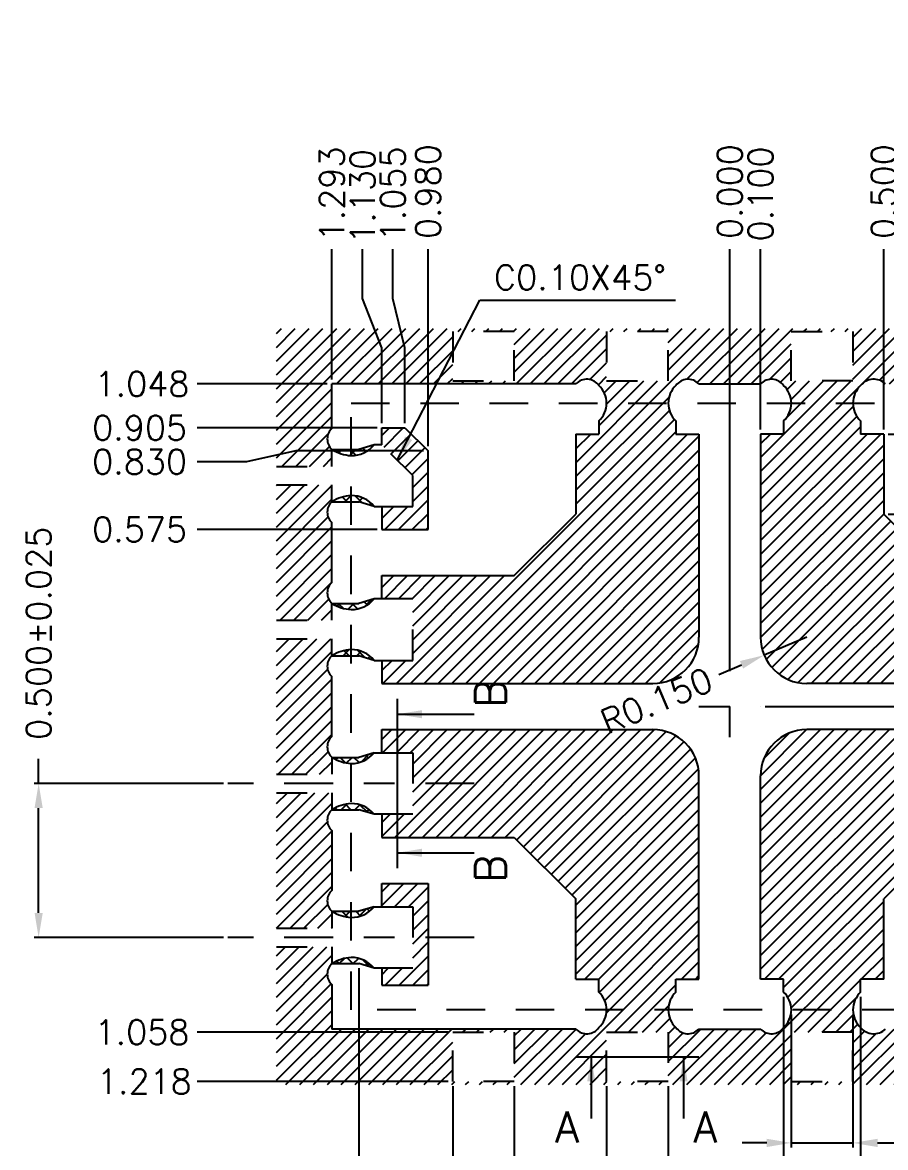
# Model space of a CAD drawing. Header units: millimetres. Extents: x 425.67 to 433.73, y 107.94 to 113.78.
# Drawn here: x 426.16 to 428.963, y 109.788 to 113.442 of the extents above; entities that cross this region are included whole.
import ezdxf

# ---------------------------------------------------------------- set-up
doc = ezdxf.new("R2010")
doc.units = ezdxf.units.MM
doc.header["$LTSCALE"] = 0.5
doc.header["$PDMODE"] = 98
for name, pattern in [('CENTER', [50.8, 31.75, -6.35, 6.35, -6.35]), ('HIDDEN', [0.375, 0.25, -0.125]), ('PHANTOM', [2.5, 1.25, -0.25, 0.25, -0.25, 0.25, -0.25])]:
    doc.linetypes.add(name, pattern=pattern)
for name, color, linetype in [('BTM', 7, 'HIDDEN'), ('CEN', 2, 'CENTER'), ('DIM', 3, 'Continuous'), ('HEB', 4, 'Continuous'), ('HET', 6, 'Continuous'), ('PKG', 1, 'PHANTOM')]:
    doc.layers.add(name, color=color, linetype=linetype)
doc.styles.add('Chinese', font='SimSun.ttf', dxfattribs={"height": 5})
doc.styles.add('SIMPLEX', font='simplex.shx')
doc.dimstyles.new('Standard2', dxfattribs={"dimtxt": 0.06, "dimasz": 0.08, "dimexe": 0.01, "dimexo": 0.01, "dimgap": 0.027, "dimtad": 1, "dimdec": 3, "dimlfac": 16.666667, "dimrnd": 0.0005, "dimzin": 1, "dimtxsty": 'SIMPLEX', "dimcen": 0.1905, "dimclrd": 256, "dimclre": 256, "dimclrt": 256, "dimazin": 3, "dimtp": 0.03, "dimtm": 0.05, "dimtfac": 0.8, "dimtdec": 3, "dimtmove": 0, "dimatfit": 3, "dimfxl": 0.05, "dimtzin": 4, "dimlwd": -1, "dimlwe": -1})
doc.dimstyles.new('Standard3', dxfattribs={"dimtxt": 0.08, "dimasz": 0.08, "dimexe": 0.027, "dimexo": 0.027, "dimgap": 0.027, "dimtad": 1, "dimdec": 3, "dimlfac": 2, "dimrnd": 0.0005, "dimzin": 1, "dimtxsty": 'SIMPLEX', "dimcen": 0.1905, "dimclrd": 256, "dimclre": 256, "dimclrt": 256, "dimazin": 3, "dimtp": 0.03, "dimtm": 0.05, "dimtfac": 0.8, "dimtdec": 3, "dimtmove": 0, "dimatfit": 3, "dimfxl": 0.05, "dimtzin": 4, "dimlwd": -1, "dimlwe": -1})
doc.dimstyles.new('Standard4', dxfattribs={"dimtxt": 0.08, "dimasz": 0.08, "dimexe": 0.015, "dimexo": 0.015, "dimgap": 0.027, "dimtad": 1, "dimdec": 3, "dimrnd": 0.0005, "dimzin": 1, "dimtxsty": 'SIMPLEX', "dimcen": 0.1905, "dimclrd": 256, "dimclre": 256, "dimclrt": 256, "dimazin": 3, "dimtp": 0.03, "dimtm": 0.05, "dimtfac": 0.8, "dimtdec": 3, "dimtmove": 0, "dimatfit": 3, "dimfxl": 0.05, "dimtzin": 4, "dimlwd": -1, "dimlwe": -1})
doc.dimstyles.new('Standard4$0', dxfattribs={"dimtxt": 0.08, "dimasz": 0.08, "dimexe": 0.015, "dimexo": 0.015, "dimgap": 0.027, "dimtad": 1, "dimdec": 3, "dimrnd": 0.0005, "dimzin": 1, "dimtxsty": 'SIMPLEX', "dimcen": 0.1905, "dimclrd": 256, "dimclre": 256, "dimclrt": 256, "dimazin": 3, "dimtp": 0.03, "dimtm": 0.05, "dimtfac": 0.8, "dimtdec": 3, "dimtmove": 0, "dimatfit": 3, "dimfxl": 0.05, "dimtzin": 4, "dimlwd": -1, "dimlwe": -1})

# ---------------------------------------------------------------- blocks, each defined once
blk = doc.blocks.new('*D111')
at = {"layer": 'Defpoints', "color": 0, "ltscale": 0.1, "transparency": 16777216}
for p in [(428.4572, 111.2205), (428.5572, 111.2205), (430.1872, 111.2205)]:
    blk.add_point(p, dxfattribs=at)
at = {"layer": 'DIM', "ltscale": 0.1, "transparency": 16777216}
blk.add_line((428.5722, 111.2205), (430.1872, 111.2205), dxfattribs=at)
at = {"layer": 'DIM', "ltscale": 0.1, "transparency": 16777216, "insert": (430.3742, 111.2205), "char_height": 0.08, "attachment_point": 5, "style": 'SIMPLEX'}
blk.add_mtext('\\A1;0.000', dxfattribs=at)
blk = doc.blocks.new('*D112')
at = {"layer": 'Defpoints', "color": 0, "ltscale": 0.1, "transparency": 16777216}
for p in [(428.4572, 112.7055), (428.4572, 111.3205), (428.4572, 111.2205)]:
    blk.add_point(p, dxfattribs=at)
at = {"layer": 'DIM', "ltscale": 0.1, "transparency": 16777216}
blk.add_line((428.4572, 111.3355), (428.4572, 112.7055), dxfattribs=at)
at = {"layer": 'DIM', "ltscale": 0.1, "transparency": 16777216, "insert": (428.4572, 112.8925), "char_height": 0.08, "attachment_point": 5, "rotation": 90, "style": 'SIMPLEX'}
blk.add_mtext('\\A1;0.000', dxfattribs=at)
blk = doc.blocks.new('*D113')
at = {"layer": 'Defpoints', "color": 0, "ltscale": 0.1, "transparency": 16777216}
for p in [(429.6872, 112.2055), (430.1872, 112.2055), (428.4572, 111.2205)]:
    blk.add_point(p, dxfattribs=at)
at = {"layer": 'DIM', "ltscale": 0.1, "transparency": 16777216}
blk.add_line((429.7022, 112.2055), (430.1872, 112.2055), dxfattribs=at)
at = {"layer": 'DIM', "ltscale": 0.1, "transparency": 16777216, "insert": (430.5095, 112.2055), "char_height": 0.08, "attachment_point": 5, "style": 'SIMPLEX'}
blk.add_mtext('\\A1;0.985PKG.', dxfattribs=at)
blk = doc.blocks.new('*D114')
at = {"layer": 'Defpoints', "color": 0, "ltscale": 0.1, "transparency": 16777216}
for p in [(429.6872, 112.7055), (429.6872, 112.2055), (428.4572, 111.2205)]:
    blk.add_point(p, dxfattribs=at)
at = {"layer": 'DIM', "ltscale": 0.1, "transparency": 16777216}
blk.add_line((429.6872, 112.2205), (429.6872, 112.7055), dxfattribs=at)
at = {"layer": 'DIM', "ltscale": 0.1, "transparency": 16777216, "insert": (429.6872, 113.0201), "char_height": 0.08, "attachment_point": 5, "rotation": 90, "style": 'SIMPLEX'}
blk.add_mtext('\\A1;1.230PKG.', dxfattribs=at)
blk = doc.blocks.new('*D115')
at = {"layer": 'Defpoints', "color": 0, "ltscale": 0.1, "transparency": 16777216}
for p in [(426.7272, 112.268), (427.1647, 112.268), (428.4572, 111.2205)]:
    blk.add_point(p, dxfattribs=at)
at = {"layer": 'DIM', "ltscale": 0.1, "transparency": 16777216}
blk.add_line((427.1497, 112.268), (426.7272, 112.268), dxfattribs=at)
at = {"layer": 'DIM', "ltscale": 0.1, "transparency": 16777216, "insert": (426.5479, 112.268), "char_height": 0.08, "attachment_point": 5, "style": 'SIMPLEX'}
blk.add_mtext('\\A1;1.048', dxfattribs=at)
blk = doc.blocks.new('*D101')
at = {"layer": 'Defpoints', "color": 0, "ltscale": 0.1, "transparency": 16777216}
for p in [(427.1647, 112.7055), (427.1647, 112.268), (428.4572, 111.2205)]:
    blk.add_point(p, dxfattribs=at)
at = {"layer": 'DIM', "ltscale": 0.1, "transparency": 16777216}
blk.add_line((427.1647, 112.283), (427.1647, 112.7055), dxfattribs=at)
at = {"layer": 'DIM', "ltscale": 0.1, "transparency": 16777216, "insert": (427.1647, 112.8849), "char_height": 0.08, "attachment_point": 5, "rotation": 90, "style": 'SIMPLEX'}
blk.add_mtext('\\A1;1.293', dxfattribs=at)
blk = doc.blocks.new('*D102')
at = {"layer": 'Defpoints', "color": 0, "ltscale": 0.1, "transparency": 16777216}
for p in [(428.4572, 111.2205), (428.8822, 110.293), (428.8822, 109.7355)]:
    blk.add_point(p, dxfattribs=at)
at = {"layer": 'DIM', "ltscale": 0.1, "transparency": 16777216}
blk.add_line((428.8822, 110.278), (428.8822, 109.7355), dxfattribs=at)
at = {"layer": 'DIM', "ltscale": 0.1, "transparency": 16777216, "insert": (428.8822, 109.5485), "char_height": 0.08, "attachment_point": 5, "rotation": 90, "style": 'SIMPLEX'}
blk.add_mtext('\\A1;0.425', dxfattribs=at)
blk = doc.blocks.new('*D103')
at = {"layer": 'Defpoints', "color": 0, "ltscale": 0.1, "transparency": 16777216}
for p in [(428.4572, 111.2205), (428.6322, 110.293), (428.6322, 109.7355)]:
    blk.add_point(p, dxfattribs=at)
at = {"layer": 'DIM', "ltscale": 0.1, "transparency": 16777216}
blk.add_line((428.6322, 110.278), (428.6322, 109.7355), dxfattribs=at)
at = {"layer": 'DIM', "ltscale": 0.1, "transparency": 16777216, "insert": (428.6322, 109.5561), "char_height": 0.08, "attachment_point": 5, "rotation": 90, "style": 'SIMPLEX'}
blk.add_mtext('\\A1;0.175', dxfattribs=at)
blk = doc.blocks.new('*D116')
at = {"layer": 'Defpoints', "color": 0, "ltscale": 0.1, "transparency": 16777216}
for p in [(428.4572, 111.2205), (427.5572, 110.003), (427.5572, 109.7355)]:
    blk.add_point(p, dxfattribs=at)
at = {"layer": 'DIM', "ltscale": 0.1, "transparency": 16777216}
blk.add_line((427.5572, 109.988), (427.5572, 109.7355), dxfattribs=at)
at = {"layer": 'DIM', "ltscale": 0.1, "transparency": 16777216, "insert": (427.5572, 109.5485), "char_height": 0.08, "attachment_point": 5, "rotation": 90, "style": 'SIMPLEX'}
blk.add_mtext('\\A1;0.900', dxfattribs=at)
blk = doc.blocks.new('*D117')
at = {"layer": 'Defpoints', "color": 0, "ltscale": 0.1, "transparency": 16777216}
for p in [(428.4572, 111.2205), (427.7572, 110.003), (427.7572, 109.7355)]:
    blk.add_point(p, dxfattribs=at)
at = {"layer": 'DIM', "ltscale": 0.1, "transparency": 16777216}
blk.add_line((427.7572, 109.988), (427.7572, 109.7355), dxfattribs=at)
at = {"layer": 'DIM', "ltscale": 0.1, "transparency": 16777216, "insert": (427.7572, 109.5485), "char_height": 0.08, "attachment_point": 5, "rotation": 90, "style": 'SIMPLEX'}
blk.add_mtext('\\A1;0.700', dxfattribs=at)
blk = doc.blocks.new('*D118')
at = {"layer": 'Defpoints', "color": 0, "ltscale": 0.1, "transparency": 16777216}
for p in [(428.4572, 111.2205), (428.0572, 110.003), (428.0572, 109.7355)]:
    blk.add_point(p, dxfattribs=at)
at = {"layer": 'DIM', "ltscale": 0.1, "transparency": 16777216}
blk.add_line((428.0572, 109.988), (428.0572, 109.7355), dxfattribs=at)
at = {"layer": 'DIM', "ltscale": 0.1, "transparency": 16777216, "insert": (428.0572, 109.5485), "char_height": 0.08, "attachment_point": 5, "rotation": 90, "style": 'SIMPLEX'}
blk.add_mtext('\\A1;0.400', dxfattribs=at)
blk = doc.blocks.new('*D119')
at = {"layer": 'Defpoints', "color": 0, "ltscale": 0.1, "transparency": 16777216}
for p in [(428.4572, 111.2205), (428.2572, 110.003), (428.2572, 109.7355)]:
    blk.add_point(p, dxfattribs=at)
at = {"layer": 'DIM', "ltscale": 0.1, "transparency": 16777216}
blk.add_line((428.2572, 109.988), (428.2572, 109.7355), dxfattribs=at)
at = {"layer": 'DIM', "ltscale": 0.1, "transparency": 16777216, "insert": (428.2572, 109.5485), "char_height": 0.08, "attachment_point": 5, "rotation": 90, "style": 'SIMPLEX'}
blk.add_mtext('\\A1;0.200', dxfattribs=at)
blk = doc.blocks.new('*D104')
at = {"layer": 'Defpoints', "color": 0, "ltscale": 0.1, "transparency": 16777216}
for p in [(428.9572, 112.7055), (428.9572, 112.1055), (428.4572, 111.2205)]:
    blk.add_point(p, dxfattribs=at)
at = {"layer": 'DIM', "ltscale": 0.1, "transparency": 16777216}
blk.add_line((428.9572, 112.1205), (428.9572, 112.7055), dxfattribs=at)
at = {"layer": 'DIM', "ltscale": 0.1, "transparency": 16777216, "insert": (428.9572, 112.8925), "char_height": 0.08, "attachment_point": 5, "rotation": 90, "style": 'SIMPLEX'}
blk.add_mtext('\\A1;0.500', dxfattribs=at)
blk = doc.blocks.new('*D105')
at = {"layer": 'Defpoints', "color": 0, "ltscale": 0.1, "transparency": 16777216}
for p in [(428.5572, 112.7055), (428.5572, 112.1055), (428.4572, 111.2205)]:
    blk.add_point(p, dxfattribs=at)
at = {"layer": 'DIM', "ltscale": 0.1, "transparency": 16777216}
blk.add_line((428.5572, 112.1205), (428.5572, 112.7055), dxfattribs=at)
at = {"layer": 'DIM', "ltscale": 0.1, "transparency": 16777216, "insert": (428.5572, 112.8849), "char_height": 0.08, "attachment_point": 5, "rotation": 90, "style": 'SIMPLEX'}
blk.add_mtext('\\A1;0.100', dxfattribs=at)
blk = doc.blocks.new('*D106')
at = {"layer": 'Defpoints', "color": 0, "ltscale": 0.1, "transparency": 16777216}
for p in [(428.4572, 111.2205), (426.7272, 110.003), (427.5572, 110.003)]:
    blk.add_point(p, dxfattribs=at)
at = {"layer": 'DIM', "ltscale": 0.1, "transparency": 16777216}
blk.add_line((427.5422, 110.003), (426.7272, 110.003), dxfattribs=at)
at = {"layer": 'DIM', "ltscale": 0.1, "transparency": 16777216, "insert": (426.5555, 110.003), "char_height": 0.08, "attachment_point": 5, "style": 'SIMPLEX'}
blk.add_mtext('\\A1;1.218', dxfattribs=at)
blk = doc.blocks.new('*D120')
at = {"layer": 'Defpoints', "color": 0, "ltscale": 0.1, "transparency": 16777216}
for p in [(428.4572, 111.2205), (426.7272, 110.163), (427.5572, 110.163)]:
    blk.add_point(p, dxfattribs=at)
at = {"layer": 'DIM', "ltscale": 0.1, "transparency": 16777216}
blk.add_line((427.5422, 110.163), (426.7272, 110.163), dxfattribs=at)
at = {"layer": 'DIM', "ltscale": 0.1, "transparency": 16777216, "insert": (426.5479, 110.163), "char_height": 0.08, "attachment_point": 5, "style": 'SIMPLEX'}
blk.add_mtext('\\A1;1.058', dxfattribs=at)
blk = doc.blocks.new('*D107')
at = {"layer": 'Defpoints', "color": 0, "ltscale": 0.1, "transparency": 16777216}
for p in [(428.9572, 112.1055), (430.1872, 112.1055), (428.4572, 111.2205)]:
    blk.add_point(p, dxfattribs=at)
at = {"layer": 'DIM', "ltscale": 0.1, "transparency": 16777216}
blk.add_line((428.9722, 112.1055), (430.1872, 112.1055), dxfattribs=at)
at = {"layer": 'DIM', "ltscale": 0.1, "transparency": 16777216, "insert": (430.3742, 112.1055), "char_height": 0.08, "attachment_point": 5, "style": 'SIMPLEX'}
blk.add_mtext('\\A1;0.885', dxfattribs=at)
blk = doc.blocks.new('*D108')
at = {"layer": 'Defpoints', "color": 0, "ltscale": 0.1, "transparency": 16777216}
for p in [(428.9572, 111.8455), (430.1872, 111.8455), (428.4572, 111.2205)]:
    blk.add_point(p, dxfattribs=at)
at = {"layer": 'DIM', "ltscale": 0.1, "transparency": 16777216}
blk.add_line((428.9722, 111.8455), (430.1872, 111.8455), dxfattribs=at)
at = {"layer": 'DIM', "ltscale": 0.1, "transparency": 16777216, "insert": (430.3742, 111.8455), "char_height": 0.08, "attachment_point": 5, "style": 'SIMPLEX'}
blk.add_mtext('\\A1;0.625', dxfattribs=at)
blk = doc.blocks.new('*D109')
at = {"layer": 'Defpoints', "color": 0, "ltscale": 0.1, "transparency": 16777216}
for p in [(429.5872, 111.6455), (430.1872, 111.6455), (428.4572, 111.2205)]:
    blk.add_point(p, dxfattribs=at)
at = {"layer": 'DIM', "ltscale": 0.1, "transparency": 16777216}
blk.add_line((429.6022, 111.6455), (430.1872, 111.6455), dxfattribs=at)
at = {"layer": 'DIM', "ltscale": 0.1, "transparency": 16777216, "insert": (430.3742, 111.6455), "char_height": 0.08, "attachment_point": 5, "style": 'SIMPLEX'}
blk.add_mtext('\\A1;0.425', dxfattribs=at)
blk = doc.blocks.new('*D121')
at = {"layer": 'Defpoints', "color": 0, "ltscale": 0.1, "transparency": 16777216}
for p in [(426.7272, 112.1255), (427.3272, 112.1255), (428.4572, 111.2205)]:
    blk.add_point(p, dxfattribs=at)
at = {"layer": 'DIM', "ltscale": 0.1, "transparency": 16777216}
blk.add_line((427.3122, 112.1255), (426.7272, 112.1255), dxfattribs=at)
at = {"layer": 'DIM', "ltscale": 0.1, "transparency": 16777216, "insert": (426.5402, 112.1255), "char_height": 0.08, "attachment_point": 5, "style": 'SIMPLEX'}
blk.add_mtext('\\A1;0.905', dxfattribs=at)
blk = doc.blocks.new('*D122')
at = {"layer": 'Defpoints', "color": 0, "ltscale": 0.1, "transparency": 16777216}
for p in [(426.7272, 111.7955), (427.3272, 111.7955), (428.4572, 111.2205)]:
    blk.add_point(p, dxfattribs=at)
at = {"layer": 'DIM', "ltscale": 0.1, "transparency": 16777216}
blk.add_line((427.3122, 111.7955), (426.7272, 111.7955), dxfattribs=at)
at = {"layer": 'DIM', "ltscale": 0.1, "transparency": 16777216, "insert": (426.5402, 111.7955), "char_height": 0.08, "attachment_point": 5, "style": 'SIMPLEX'}
blk.add_mtext('\\A1;0.575', dxfattribs=at)
blk = doc.blocks.new('*D123')
at = {"layer": 'Defpoints', "color": 0, "ltscale": 0.1, "transparency": 16777216}
for p in [(429.1572, 112.7055), (429.1572, 111.6455), (428.4572, 111.2205)]:
    blk.add_point(p, dxfattribs=at)
at = {"layer": 'DIM', "ltscale": 0.1, "transparency": 16777216}
blk.add_line((429.1572, 111.6605), (429.1572, 112.7055), dxfattribs=at)
at = {"layer": 'DIM', "ltscale": 0.1, "transparency": 16777216, "insert": (429.1572, 112.8925), "char_height": 0.08, "attachment_point": 5, "rotation": 90, "style": 'SIMPLEX'}
blk.add_mtext('\\A1;0.700', dxfattribs=at)
blk = doc.blocks.new('*D124')
at = {"layer": 'Defpoints', "color": 0, "ltscale": 0.1, "transparency": 16777216}
for p in [(430.1872, 111.3291), (429.5872, 111.2955), (428.4572, 111.2205)]:
    blk.add_point(p, dxfattribs=at)
at = {"layer": 'DIM', "ltscale": 0.1, "transparency": 16777216}
for p, q in [((429.8672, 111.2955), (430.0272, 111.3291)), ((430.0272, 111.3291), (430.1872, 111.3291)), ((429.6022, 111.2955), (429.8672, 111.2955))]:
    blk.add_line(p, q, dxfattribs=at)
at = {"layer": 'DIM', "ltscale": 0.1, "transparency": 16777216, "insert": (430.3742, 111.3291), "char_height": 0.08, "attachment_point": 5, "style": 'SIMPLEX'}
blk.add_mtext('\\A1;0.075', dxfattribs=at)
blk = doc.blocks.new('*D125')
at = {"layer": 'Defpoints', "color": 0, "ltscale": 0.1, "transparency": 16777216}
for p in [(427.2643, 112.7055), (427.3272, 112.1255), (428.4572, 111.2205)]:
    blk.add_point(p, dxfattribs=at)
at = {"layer": 'DIM', "ltscale": 0.1, "transparency": 16777216}
for p, q in [((427.2643, 112.5455), (427.2643, 112.7055)), ((427.3272, 112.3855), (427.2643, 112.5455)), ((427.3272, 112.1405), (427.3272, 112.3855))]:
    blk.add_line(p, q, dxfattribs=at)
at = {"layer": 'DIM', "ltscale": 0.1, "transparency": 16777216, "insert": (427.2643, 112.8772), "char_height": 0.08, "attachment_point": 5, "rotation": 90, "style": 'SIMPLEX'}
blk.add_mtext('\\A1;1.130', dxfattribs=at)
blk = doc.blocks.new('*D126')
at = {"layer": 'Defpoints', "color": 0, "ltscale": 0.1, "transparency": 16777216}
for p in [(427.4772, 112.7055), (427.4772, 112.0505), (428.4572, 111.2205)]:
    blk.add_point(p, dxfattribs=at)
at = {"layer": 'DIM', "ltscale": 0.1, "transparency": 16777216}
blk.add_line((427.4772, 112.0655), (427.4772, 112.7055), dxfattribs=at)
at = {"layer": 'DIM', "ltscale": 0.1, "transparency": 16777216, "insert": (427.4772, 112.8925), "char_height": 0.08, "attachment_point": 5, "rotation": 90, "style": 'SIMPLEX'}
blk.add_mtext('\\A1;0.980', dxfattribs=at)
blk = doc.blocks.new('*D127')
at = {"layer": 'Defpoints', "color": 0, "ltscale": 0.1, "transparency": 16777216}
for p in [(427.363, 112.7055), (427.4022, 112.1255), (428.4572, 111.2205)]:
    blk.add_point(p, dxfattribs=at)
at = {"layer": 'DIM', "ltscale": 0.1, "transparency": 16777216}
for p, q in [((427.363, 112.5455), (427.363, 112.7055)), ((427.4022, 112.3855), (427.363, 112.5455)), ((427.4022, 112.1405), (427.4022, 112.3855))]:
    blk.add_line(p, q, dxfattribs=at)
at = {"layer": 'DIM', "ltscale": 0.1, "transparency": 16777216, "insert": (427.363, 112.8849), "char_height": 0.08, "attachment_point": 5, "rotation": 90, "style": 'SIMPLEX'}
blk.add_mtext('\\A1;1.055', dxfattribs=at)
blk = doc.blocks.new('*D128')
at = {"layer": 'Defpoints', "color": 0, "ltscale": 0.1, "transparency": 16777216}
for p in [(427.4772, 112.0505), (426.7272, 112.0154), (428.4572, 111.2205)]:
    blk.add_point(p, dxfattribs=at)
at = {"layer": 'DIM', "ltscale": 0.1, "transparency": 16777216}
for p, q in [((427.0472, 112.0505), (426.8872, 112.0154)), ((427.4622, 112.0505), (427.0472, 112.0505)), ((426.8872, 112.0154), (426.7272, 112.0154))]:
    blk.add_line(p, q, dxfattribs=at)
at = {"layer": 'DIM', "ltscale": 0.1, "transparency": 16777216, "insert": (426.5402, 112.0154), "char_height": 0.08, "attachment_point": 5, "style": 'SIMPLEX'}
blk.add_mtext('\\A1;0.830', dxfattribs=at)
blk = doc.blocks.new('*D129')
at = {"layer": 'Defpoints', "color": 0, "ltscale": 0.1, "transparency": 16777216}
for p in [(429.4872, 112.7055), (429.4872, 112.0705), (428.4572, 111.2205)]:
    blk.add_point(p, dxfattribs=at)
at = {"layer": 'DIM', "ltscale": 0.1, "transparency": 16777216}
blk.add_line((429.4872, 112.0855), (429.4872, 112.7055), dxfattribs=at)
at = {"layer": 'DIM', "ltscale": 0.1, "transparency": 16777216, "insert": (429.4872, 113.1058), "char_height": 0.08, "attachment_point": 5, "rotation": 90, "style": 'SIMPLEX'}
blk.add_mtext('\\A1;1.030%%P0.025', dxfattribs=at)
blk = doc.blocks.new('*D130')
at = {"layer": 'Defpoints', "color": 0, "ltscale": 0.1, "transparency": 16777216}
for p in [(428.7072, 111.4455), (428.569, 111.3871)]:
    blk.add_point(p, dxfattribs=at)
at = {"layer": 'DIM', "ltscale": 0.1, "transparency": 16777216}
for p, q in [((428.7072, 111.4455), (428.569, 111.3871)), ((428.4216, 111.3249), (428.4953, 111.356))]:
    blk.add_line(p, q, dxfattribs=at)
blk.add_solid([(428.4902, 111.3683), (428.5005, 111.3438), (428.569, 111.3871)], dxfattribs=at)
at = {"layer": 'DIM', "ltscale": 0.1, "transparency": 16777216, "insert": (428.2195, 111.2396), "char_height": 0.08, "attachment_point": 5, "rotation": 22.8844, "style": 'SIMPLEX'}
blk.add_mtext('\\A1;R0.150', dxfattribs=at)
blk = doc.blocks.new('*D110')
at = {"layer": 'Defpoints', "color": 0, "ltscale": 0.1, "transparency": 16777216}
for p in [(428.6572, 110.2355), (428.8572, 110.2355), (428.8572, 109.8034)]:
    blk.add_point(p, dxfattribs=at)
at = {"layer": 'DIM', "ltscale": 0.1, "transparency": 16777216}
for p, q in [((428.6572, 110.2205), (428.6572, 109.7884)), ((428.8572, 110.2205), (428.8572, 109.7884)), ((428.5772, 109.8034), (428.4972, 109.8034)), ((428.6572, 109.8034), (428.8572, 109.8034)), ((428.9372, 109.8034), (429.0172, 109.8034))]:
    blk.add_line(p, q, dxfattribs=at)
for points in [[(428.5772, 109.8167), (428.5772, 109.79), (428.6572, 109.8034)], [(428.9372, 109.8167), (428.9372, 109.79), (428.8572, 109.8034)]]:
    blk.add_solid(points, dxfattribs=at)
at = {"layer": 'DIM', "ltscale": 0.1, "transparency": 16777216, "insert": (429.2557, 109.8034), "char_height": 0.08, "attachment_point": 5, "style": 'SIMPLEX'}
blk.add_mtext('\\A1;(0.200)', dxfattribs=at)
blk = doc.blocks.new('*D131')
at = {"layer": 'Defpoints', "color": 0, "ltscale": 0.1, "transparency": 16777216}
for p in [(428.4572, 111.2205), (427.2522, 110.3855), (427.2522, 109.7355)]:
    blk.add_point(p, dxfattribs=at)
at = {"layer": 'DIM', "ltscale": 0.1, "transparency": 16777216}
blk.add_line((427.2522, 110.3705), (427.2522, 109.7355), dxfattribs=at)
at = {"layer": 'DIM', "ltscale": 0.1, "transparency": 16777216, "insert": (427.2522, 109.5561), "char_height": 0.08, "attachment_point": 5, "rotation": 90, "style": 'SIMPLEX'}
blk.add_mtext('\\A1;1.205', dxfattribs=at)
blk = doc.blocks.new('*D132')
at = {"layer": 'Defpoints', "color": 0, "ltscale": 0.1, "transparency": 16777216}
for p in [(428.4572, 111.2205), (429.6122, 110.3705), (429.6122, 109.7355)]:
    blk.add_point(p, dxfattribs=at)
at = {"layer": 'DIM', "ltscale": 0.1, "transparency": 16777216}
blk.add_line((429.6122, 110.3555), (429.6122, 109.7355), dxfattribs=at)
at = {"layer": 'DIM', "ltscale": 0.1, "transparency": 16777216, "insert": (429.6122, 109.5637), "char_height": 0.08, "attachment_point": 5, "rotation": 90, "style": 'SIMPLEX'}
blk.add_mtext('\\A1;1.155', dxfattribs=at)
blk = doc.blocks.new('*D137')
at = {"layer": 'Defpoints', "color": 0, "ltscale": 0.1, "transparency": 16777216}
for p in [(426.2122, 110.9705), (426.8272, 110.9705), (426.8272, 110.4705)]:
    blk.add_point(p, dxfattribs=at)
at = {"layer": 'DIM', "ltscale": 0.1, "transparency": 16777216}
for p, q in [((426.2122, 110.9705), (426.2122, 111.0505)), ((426.8122, 110.9705), (426.1972, 110.9705)), ((426.2122, 110.5505), (426.2122, 110.8905)), ((426.8122, 110.4705), (426.1972, 110.4705))]:
    blk.add_line(p, q, dxfattribs=at)
for points in [[(426.1989, 110.8905), (426.2255, 110.8905), (426.2122, 110.9705)], [(426.1989, 110.5505), (426.2255, 110.5505), (426.2122, 110.4705)]]:
    blk.add_solid(points, dxfattribs=at)
at = {"layer": 'DIM', "ltscale": 0.1, "transparency": 16777216, "insert": (426.2122, 111.4584), "char_height": 0.08, "attachment_point": 5, "rotation": 90, "style": 'SIMPLEX'}
blk.add_mtext('\\A1;0.500%%P0.025', dxfattribs=at)

msp = doc.modelspace()

# ---------------------------------------------------------------- hatches: boundary and pattern name
at = {"layer": 'HEB', "ltscale": 0.1}
h = msp.add_hatch(dxfattribs=at)
h.set_pattern_fill('ANSI31', color=256, scale=0.01)
h.set_pattern_definition([(45, (427.430114, 110.58727), (-0.02245064, 0.02245064), [])])
h.paths.add_polyline_path([(427.4772, 110.6455), (427.3272, 110.6455), (427.3272, 110.5705), (427.4272, 110.5705), (427.4272, 110.3705), (427.3272, 110.3705), (427.3272, 110.3155), (427.4772, 110.3155)], flags=17)
h.paths.add_polyline_path([(429.5872, 110.6455), (429.4372, 110.6455), (429.4372, 110.3155), (429.5872, 110.3155), (429.5872, 110.3705), (429.4872, 110.3705), (429.4872, 110.5705), (429.5872, 110.5705)], flags=17)
h.paths.add_polyline_path([(427.1647, 110.8177, -0.442346), (427.1647, 110.8855), (427.1647, 110.9405), (426.9847, 110.9405), (426.9847, 110.5005), (427.1647, 110.5005), (427.1647, 110.5555, -0.442346), (427.1647, 110.6233)])
h.paths.add_polyline_path([(429.9297, 110.9405), (429.7497, 110.9405), (429.7497, 110.8855, -0.442346), (429.7497, 110.8177), (429.7497, 110.6233, -0.442346), (429.7497, 110.5555), (429.7497, 110.5005), (429.9297, 110.5005)])
h.paths.add_polyline_path([(429.9297, 110.4405), (429.7497, 110.4405), (429.7497, 110.3855, -0.442346), (429.7497, 110.3177), (429.7497, 110.173), (428.9631, 110.173, -0.437524), (428.8822, 110.178, -0.200628), (428.8572, 110.2355), (428.6572, 110.2355, -0.200628), (428.6322, 110.178, -0.473707), (428.558, 110.173), (428.3565, 110.173, -0.473707), (428.2822, 110.178, -0.200628), (428.2572, 110.2355), (428.0572, 110.2355, -0.200628), (428.0322, 110.178, -0.473707), (427.958, 110.173), (427.1647, 110.173), (427.1647, 110.3177, -0.442346), (427.1647, 110.3855), (427.1647, 110.4405), (426.9847, 110.4405), (426.9847, 109.993), (429.9297, 109.993)])
h.paths.add_polyline_path([(429.3572, 110.163), (429.3572, 110.003), (429.1572, 110.003), (429.1572, 110.163)], flags=16)
h.paths.add_polyline_path([(428.8572, 110.163), (428.8572, 110.003), (428.6572, 110.003), (428.6572, 110.163)], flags=16)
h.paths.add_polyline_path([(428.2572, 110.163), (428.2572, 110.003), (428.0572, 110.003), (428.0572, 110.163)], flags=16)
h.paths.add_polyline_path([(427.7572, 110.163), (427.7572, 110.003), (427.5572, 110.003), (427.5572, 110.163)], flags=16)
h.paths.add_polyline_path([(427.1647, 111.3177, -0.442346), (427.1647, 111.3855), (427.1647, 111.4405), (426.9847, 111.4405), (426.9847, 111.0005), (427.1647, 111.0005), (427.1647, 111.0555, -0.442346), (427.1647, 111.1233)])
h.paths.add_polyline_path([(429.9297, 111.4405), (429.7497, 111.4405), (429.7497, 111.3855, -0.442346), (429.7497, 111.3177), (429.7497, 111.1233, -0.442346), (429.7497, 111.0555), (429.7497, 111.0005), (429.9297, 111.0005)])
h.paths.add_polyline_path([(429.4872, 111.0705), (429.5872, 111.0705), (429.5872, 111.1455), (428.7072, 111.1455, 0.414214), (428.5572, 110.9955), (428.5572, 110.3355), (428.6322, 110.3355), (428.6322, 110.293, -0.200628), (428.6572, 110.2355), (428.8572, 110.2355, -0.200628), (428.8822, 110.293), (428.8822, 110.3355), (428.9572, 110.3355), (428.9572, 110.5955), (429.1572, 110.7955), (429.5872, 110.7955), (429.5872, 110.8705), (429.4872, 110.8705)])
h.paths.add_polyline_path([(428.3572, 110.9955, 0.414214), (428.2072, 111.1455), (427.3272, 111.1455), (427.3272, 111.0705), (427.4272, 111.0705), (427.4272, 110.8705), (427.3272, 110.8705), (427.3272, 110.7955), (427.7572, 110.7955), (427.9572, 110.5955), (427.9572, 110.3355), (428.0322, 110.3355), (428.0322, 110.293, -0.200628), (428.0572, 110.2355), (428.2572, 110.2355, -0.200628), (428.2822, 110.293), (428.2822, 110.3355), (428.3572, 110.3355)])
h.paths.add_polyline_path([(429.5872, 111.8705), (429.4872, 111.8705), (429.4872, 112.0705), (429.5872, 112.0705), (429.5872, 112.1255), (429.4372, 112.1255), (429.4372, 111.7955), (429.5872, 111.7955)], flags=17)
h.paths.add_polyline_path([(429.4872, 111.5705), (429.5872, 111.5705), (429.5872, 111.6455), (429.1572, 111.6455), (428.9572, 111.8455), (428.9572, 112.1055), (428.8822, 112.1055), (428.8822, 112.148, -0.200628), (428.8572, 112.2055), (428.6572, 112.2055, -0.200628), (428.6322, 112.148), (428.6322, 112.1055), (428.5572, 112.1055), (428.5572, 111.4455, 0.414214), (428.7072, 111.2955), (429.5872, 111.2955), (429.5872, 111.3705), (429.4872, 111.3705)])
h.paths.add_polyline_path([(429.9297, 111.9405), (429.7497, 111.9405), (429.7497, 111.8855, -0.442346), (429.7497, 111.8177), (429.7497, 111.6233, -0.442346), (429.7497, 111.5555), (429.7497, 111.5005), (429.9297, 111.5005)])
h.paths.add_polyline_path([(427.4022, 112.1255), (427.3272, 112.1255), (427.3272, 112.0705), (427.4272, 111.9705), (427.4272, 111.8705), (427.3272, 111.8705), (427.3272, 111.7955), (427.4772, 111.7955), (427.4772, 112.0505)], flags=17)
h.paths.add_polyline_path([(427.1647, 111.8177, -0.442346), (427.1647, 111.8855), (427.1647, 111.9405), (426.9847, 111.9405), (426.9847, 111.5005), (427.1647, 111.5005), (427.1647, 111.5555, -0.442346), (427.1647, 111.6233)])
h.paths.add_polyline_path([(428.3572, 112.1055), (428.2822, 112.1055), (428.2822, 112.148, -0.200628), (428.2572, 112.2055), (428.0572, 112.2055, -0.200628), (428.0322, 112.148), (428.0322, 112.1055), (427.9572, 112.1055), (427.9572, 111.8455), (427.7572, 111.6455), (427.3272, 111.6455), (427.3272, 111.5705), (427.4272, 111.5705), (427.4272, 111.3705), (427.3272, 111.3705), (427.3272, 111.2955), (428.2072, 111.2955, 0.414214), (428.3572, 111.4455)])
h.paths.add_polyline_path([(429.9297, 112.448), (426.9847, 112.448), (426.9847, 112.0005), (427.1647, 112.0005), (427.1647, 112.0555, -0.442346), (427.1647, 112.1233), (427.1647, 112.268), (427.958, 112.268, -0.473707), (428.0322, 112.263, -0.200628), (428.0572, 112.2055), (428.2572, 112.2055, -0.200628), (428.2822, 112.263, -0.473707), (428.3565, 112.268), (428.558, 112.268, -0.473707), (428.6322, 112.263, -0.200628), (428.6572, 112.2055), (428.8572, 112.2055, -0.200628), (428.8822, 112.263, -0.437524), (428.9631, 112.268), (429.7497, 112.268), (429.7497, 112.1233, -0.442346), (429.7497, 112.0555), (429.7497, 112.0005), (429.9297, 112.0005)])
h.paths.add_polyline_path([(428.6572, 112.438), (428.8572, 112.438), (428.8572, 112.278), (428.6572, 112.278)], flags=16)
h.paths.add_polyline_path([(428.2572, 112.278), (428.0572, 112.278), (428.0572, 112.438), (428.2572, 112.438)], flags=16)
h.paths.add_polyline_path([(429.1572, 112.438), (429.3572, 112.438), (429.3572, 112.278), (429.1572, 112.278)], flags=16)
h.paths.add_polyline_path([(427.7572, 112.278), (427.5572, 112.278), (427.5572, 112.438), (427.7572, 112.438)], flags=16)
at = {"layer": 'HET'}
h = msp.add_hatch(dxfattribs=at)
h.set_pattern_fill('ANSI37', color=6, scale=0.01)
h.set_pattern_definition([(45, (427.21077, 110.542206), (-0.02245064, 0.02245064), []), (135, (427.21077, 110.542206), (-0.02245064, -0.02245064), [])])
edge = h.paths.add_edge_path()
edge.add_line((427.2272, 110.5555), (427.1647, 110.5555))
edge.add_arc((427.2341, 110.6645), 0.1292, 237.5482, 266.9625)
edge.add_line((427.2272, 110.5355), (427.2272, 110.5555))
edge = h.paths.add_edge_path()
edge.add_line((427.3022, 110.5705), (427.2522, 110.5555))
edge.add_line((427.2522, 110.5555), (427.2272, 110.5555))
edge.add_line((427.2272, 110.5555), (427.2272, 110.5355))
edge.add_arc((427.2277, 110.6324), 0.097, 269.7529, 320.2809)
edge = h.paths.add_edge_path()
edge.add_arc((427.2341, 110.2764), 0.1292, 453.0375, 482.4518)
edge.add_line((427.1647, 110.3855), (427.2272, 110.3855))
edge.add_line((427.2272, 110.3855), (427.2272, 110.4055))
edge = h.paths.add_edge_path()
edge.add_line((427.2272, 110.4055), (427.2272, 110.3855))
edge.add_line((427.2272, 110.3855), (427.2522, 110.3855))
edge.add_line((427.2522, 110.3855), (427.3022, 110.3705))
edge.add_arc((427.2277, 110.3085), 0.097, 399.7191, 450.2471)
edge = h.paths.add_edge_path()
edge.add_line((427.2272, 111.0555), (427.1647, 111.0555))
edge.add_arc((427.2341, 111.1645), 0.1292, 237.5482, 266.9625)
edge.add_line((427.2272, 111.0355), (427.2272, 111.0555))
edge = h.paths.add_edge_path()
edge.add_line((427.3022, 111.0705), (427.2522, 111.0555))
edge.add_line((427.2522, 111.0555), (427.2272, 111.0555))
edge.add_line((427.2272, 111.0555), (427.2272, 111.0355))
edge.add_arc((427.2277, 111.1324), 0.097, 269.7529, 320.2809)
edge = h.paths.add_edge_path()
edge.add_arc((427.2341, 110.7764), 0.1292, 453.0375, 482.4518)
edge.add_line((427.1647, 110.8855), (427.2272, 110.8855))
edge.add_line((427.2272, 110.8855), (427.2272, 110.9055))
edge = h.paths.add_edge_path()
edge.add_line((427.2272, 110.9055), (427.2272, 110.8855))
edge.add_line((427.2272, 110.8855), (427.2522, 110.8855))
edge.add_line((427.2522, 110.8855), (427.3022, 110.8705))
edge.add_arc((427.2277, 110.8085), 0.097, 399.7191, 450.2471)
edge = h.paths.add_edge_path()
edge.add_line((427.2272, 111.5555), (427.1647, 111.5555))
edge.add_arc((427.2341, 111.6645), 0.1292, 237.5482, 266.9625)
edge.add_line((427.2272, 111.5355), (427.2272, 111.5555))
edge = h.paths.add_edge_path()
edge.add_line((427.3022, 111.5705), (427.2522, 111.5555))
edge.add_line((427.2522, 111.5555), (427.2272, 111.5555))
edge.add_line((427.2272, 111.5555), (427.2272, 111.5355))
edge.add_arc((427.2277, 111.6324), 0.097, 269.7529, 320.2809)
edge = h.paths.add_edge_path()
edge.add_arc((427.2282, 111.3099), 0.0956, 450.6028, 487.7552)
edge.add_line((427.1697, 111.3855), (427.2272, 111.3855))
edge.add_line((427.2272, 111.3855), (427.2272, 111.4055))
edge = h.paths.add_edge_path()
edge.add_line((427.2272, 111.4055), (427.2272, 111.3855))
edge.add_line((427.2272, 111.3855), (427.2522, 111.3855))
edge.add_line((427.2522, 111.3855), (427.3022, 111.3705))
edge.add_arc((427.2277, 111.3085), 0.097, 399.7191, 450.2471)
edge = h.paths.add_edge_path()
edge.add_line((427.2272, 112.0555), (427.1647, 112.0555))
edge.add_arc((427.2341, 112.1645), 0.1292, 237.5482, 266.9625)
edge.add_line((427.2272, 112.0355), (427.2272, 112.0555))
edge = h.paths.add_edge_path()
edge.add_line((427.3022, 112.0705), (427.2522, 112.0555))
edge.add_line((427.2522, 112.0555), (427.2272, 112.0555))
edge.add_line((427.2272, 112.0555), (427.2272, 112.0355))
edge.add_arc((427.2277, 112.1324), 0.097, 269.7529, 320.2809)
edge = h.paths.add_edge_path()
edge.add_arc((427.2341, 111.7764), 0.1292, 453.0375, 482.4518)
edge.add_line((427.1647, 111.8855), (427.2272, 111.8855))
edge.add_line((427.2272, 111.8855), (427.2272, 111.9055))
edge = h.paths.add_edge_path()
edge.add_line((427.2272, 111.9055), (427.2272, 111.8855))
edge.add_line((427.2272, 111.8855), (427.2522, 111.8855))
edge.add_line((427.2522, 111.8855), (427.3022, 111.8705))
edge.add_arc((427.2277, 111.8085), 0.097, 399.7191, 450.2471)

# ---------------------------------------------------------------- linework, layer by layer
for p, q in [((427.958, 112.268), (427.1647, 112.268)), ((427.1647, 112.1233), (427.1647, 112.268)), ((428.3565, 112.268), (428.558, 112.268)), ((427.3272, 112.0705), (427.3272, 112.1255)), ((427.3272, 112.1255), (427.4022, 112.1255)), ((427.4022, 112.1255), (427.4772, 112.0505)), ((428.0322, 112.148), (428.0322, 112.1055)), ((428.2822, 112.148), (428.2822, 112.1055)), ((428.6322, 112.148), (428.6322, 112.1055)), ((428.8822, 112.148), (428.8822, 112.1055)), ((427.9572, 112.1055), (428.0322, 112.1055)), ((427.9572, 112.1055), (427.9572, 111.8455)), ((428.2822, 112.1055), (428.3572, 112.1055)), ((428.3572, 112.1055), (428.3572, 111.4455)), ((428.6322, 112.1055), (428.5572, 112.1055)), ((428.5572, 112.1055), (428.5572, 111.4455)), ((428.9572, 112.1055), (428.8822, 112.1055)), ((428.9572, 112.1055), (428.9572, 111.8455)), ((427.1647, 112.0555), (427.2522, 112.0555)), ((427.3022, 112.0705), (427.2522, 112.0555)), ((427.3272, 112.0705), (427.3022, 112.0705)), ((427.4772, 111.7955), (427.4772, 112.0505)), ((427.1647, 111.8855), (427.2522, 111.8855)), ((427.3022, 111.8705), (427.2522, 111.8855)), ((427.3022, 111.8705), (427.3272, 111.8705)), ((427.3272, 111.8705), (427.3272, 111.7955)), ((427.7572, 111.6455), (427.9572, 111.8455)), ((429.1572, 111.6455), (428.9572, 111.8455)), ((427.1647, 111.6233), (427.1647, 111.8177)), ((427.3272, 111.7955), (427.4772, 111.7955)), ((427.3272, 111.5705), (427.3272, 111.6455)), ((427.3272, 111.6455), (427.7572, 111.6455)), ((427.1647, 111.5555), (427.2522, 111.5555)), ((427.3022, 111.5705), (427.2522, 111.5555)), ((427.3272, 111.5705), (427.3022, 111.5705)), ((427.1647, 111.3855), (427.2522, 111.3855)), ((427.3022, 111.3705), (427.2522, 111.3855)), ((427.3022, 111.3705), (427.3272, 111.3705)), ((427.3272, 111.3705), (427.3272, 111.2955)), ((427.1647, 111.1233), (427.1647, 111.3177)), ((427.3272, 111.2955), (428.2072, 111.2955)), ((429.5872, 111.2955), (428.7072, 111.2955)), ((427.3272, 111.0705), (427.3272, 111.1455)), ((427.3272, 111.1455), (428.2072, 111.1455)), ((429.5872, 111.1455), (428.7072, 111.1455)), ((427.3022, 111.0705), (427.2522, 111.0555)), ((427.3022, 111.0705), (427.3272, 111.0705)), ((427.1647, 111.0555), (427.2522, 111.0555)), ((428.3572, 110.3355), (428.3572, 110.9955)), ((428.5572, 110.3355), (428.5572, 110.9955)), ((427.1647, 110.8855), (427.2522, 110.8855)), ((427.3022, 110.8705), (427.2522, 110.8855)), ((427.3272, 110.8705), (427.3022, 110.8705)), ((427.3272, 110.8705), (427.3272, 110.7955)), ((427.1647, 110.8177), (427.1647, 110.6233)), ((427.3272, 110.7955), (427.7572, 110.7955)), ((427.7572, 110.7955), (427.9572, 110.5955)), ((429.1572, 110.7955), (428.9572, 110.5955)), ((427.3272, 110.5705), (427.3272, 110.6455)), ((427.3272, 110.6455), (427.4772, 110.6455)), ((427.4772, 110.6455), (427.4772, 110.3155)), ((427.9572, 110.3355), (427.9572, 110.5955)), ((428.9572, 110.3355), (428.9572, 110.5955)), ((427.1647, 110.5555), (427.2522, 110.5555)), ((427.3022, 110.5705), (427.2522, 110.5555)), ((427.3022, 110.5705), (427.3272, 110.5705)), ((427.1647, 110.3855), (427.2522, 110.3855)), ((427.3022, 110.3705), (427.2522, 110.3855)), ((427.3272, 110.3705), (427.3022, 110.3705)), ((427.3272, 110.3705), (427.3272, 110.3155)), ((427.9572, 110.3355), (428.0322, 110.3355)), ((428.0322, 110.293), (428.0322, 110.3355)), ((428.2822, 110.3355), (428.3572, 110.3355)), ((428.2822, 110.293), (428.2822, 110.3355)), ((428.6322, 110.3355), (428.5572, 110.3355)), ((428.6322, 110.293), (428.6322, 110.3355)), ((428.9572, 110.3355), (428.8822, 110.3355)), ((428.8822, 110.293), (428.8822, 110.3355)), ((427.1647, 110.3177), (427.1647, 110.173)), ((427.3272, 110.3155), (427.4772, 110.3155)), ((427.958, 110.173), (427.1647, 110.173)), ((428.3565, 110.173), (428.558, 110.173))]:
    msp.add_line(p, q)
for centre, radius, start, end in [((427.993, 112.2351), 0.0481, 35.4545, 136.8435), ((428.3214, 112.2351), 0.0481, 43.1565, 144.5455), ((428.593, 112.2351), 0.0481, 35.4545, 136.8435), ((428.925, 112.2281), 0.0552, 46.2757, 140.7978), ((427.976, 112.2043), 0.0813, 0.8095, 46.1877), ((428.3385, 112.2043), 0.0813, 133.8123, 179.1905), ((428.576, 112.2043), 0.0813, 0.8095, 46.1877), ((428.9385, 112.2043), 0.0813, 133.8123, 179.1905), ((427.976, 112.2066), 0.0813, 313.8123, 359.1905), ((428.3385, 112.2066), 0.0813, 180.8095, 226.1877), ((428.576, 112.2066), 0.0813, 313.8123, 359.1905), ((428.9385, 112.2066), 0.0813, 180.8095, 226.1877), ((427.1956, 112.0894), 0.0458, 132.2759, 227.7241), ((427.2341, 112.1645), 0.1292, 237.5482, 266.9625), ((427.2277, 112.1324), 0.097, 269.7529, 320.2809), ((427.2341, 111.7764), 0.1292, 93.0375, 122.4518), ((427.2277, 111.8085), 0.097, 39.7191, 90.2471), ((427.1956, 111.8516), 0.0458, 132.2759, 227.7241), ((427.1956, 111.5894), 0.0458, 132.2759, 227.7241), ((427.2341, 111.6645), 0.1292, 237.5482, 266.9625), ((427.2277, 111.6324), 0.097, 269.7529, 320.2809), ((428.2072, 111.4455), 0.15, 270, 0), ((428.7072, 111.4455), 0.15, 180, 270), ((427.2341, 111.2764), 0.1292, 93.0375, 122.4518), ((427.2277, 111.3085), 0.097, 39.7191, 90.2471), ((427.1956, 111.3516), 0.0458, 132.2759, 227.7241), ((428.2072, 110.9955), 0.15, 0, 90), ((428.7072, 110.9955), 0.15, 90, 180), ((427.1956, 111.0894), 0.0458, 132.2759, 227.7241), ((427.2277, 111.1324), 0.097, 269.7529, 320.2809), ((427.2341, 111.1645), 0.1292, 237.5482, 266.9625), ((427.1956, 110.8516), 0.0458, 132.2759, 227.7241), ((427.2341, 110.7764), 0.1292, 93.0375, 122.4518), ((427.2277, 110.8085), 0.097, 39.7191, 90.2471), ((427.1956, 110.5894), 0.0458, 132.2759, 227.7241), ((427.2341, 110.6645), 0.1292, 237.5482, 266.9625), ((427.2277, 110.6324), 0.097, 269.7529, 320.2809), ((427.2341, 110.2764), 0.1292, 93.0375, 122.4518), ((427.2277, 110.3085), 0.097, 39.7191, 90.2471), ((427.1956, 110.3516), 0.0458, 132.2759, 227.7241), ((427.976, 110.2343), 0.0813, 0.8095, 46.1877), ((428.3385, 110.2343), 0.0813, 133.8123, 179.1905), ((428.576, 110.2343), 0.0813, 0.8095, 46.1877), ((428.9385, 110.2343), 0.0813, 133.8123, 179.1905), ((427.976, 110.2366), 0.0813, 313.8123, 359.1905), ((428.3385, 110.2366), 0.0813, 180.8095, 226.1877), ((428.576, 110.2366), 0.0813, 313.8123, 359.1905), ((428.9385, 110.2366), 0.0813, 180.8095, 226.1877), ((427.993, 110.2059), 0.0481, 223.1565, 324.5455), ((428.3214, 110.2059), 0.0481, 215.4545, 316.8435), ((428.593, 110.2059), 0.0481, 223.1565, 324.5455), ((428.925, 110.2129), 0.0552, 219.2022, 313.7243)]:
    msp.add_arc(centre, radius, start, end)
at = {"layer": 'BTM', "ltscale": 0.2}
for p, q in [((427.1647, 112.0005), (427.1647, 112.0555)), ((426.9847, 112.0005), (427.1647, 112.0005)), ((426.9847, 111.9405), (427.1647, 111.9405)), ((427.1647, 111.8855), (427.1647, 111.9405)), ((427.1647, 111.5005), (427.1647, 111.5555)), ((426.9847, 111.5005), (427.1647, 111.5005)), ((426.9847, 111.4405), (427.1647, 111.4405)), ((427.1647, 111.3855), (427.1647, 111.4405)), ((427.1647, 111.0555), (427.1647, 111.0005)), ((426.9847, 111.0005), (427.1647, 111.0005)), ((426.9847, 110.9405), (427.1647, 110.9405)), ((427.1647, 110.9405), (427.1647, 110.8855)), ((427.1647, 110.5555), (427.1647, 110.5005)), ((426.9847, 110.5005), (427.1647, 110.5005)), ((426.9847, 110.4405), (427.1647, 110.4405)), ((427.1647, 110.4405), (427.1647, 110.3855))]:
    msp.add_line(p, q, dxfattribs=at)
for points in [[(427.5572, 112.438), (427.5572, 112.278), (427.7572, 112.278), (427.7572, 112.438)], [(428.0572, 112.438), (428.0572, 112.278), (428.2572, 112.278), (428.2572, 112.438)], [(428.8572, 112.438), (428.8572, 112.278), (428.6572, 112.278), (428.6572, 112.438)], [(427.5572, 110.003), (427.5572, 110.163), (427.7572, 110.163), (427.7572, 110.003)], [(428.0572, 110.003), (428.0572, 110.163), (428.2572, 110.163), (428.2572, 110.003)], [(428.8572, 110.003), (428.8572, 110.163), (428.6572, 110.163), (428.6572, 110.003)]]:
    msp.add_lwpolyline(points, close=True, dxfattribs=at)
for points in [[(427.3272, 111.8705), (427.4272, 111.8705), (427.4272, 111.9705), (427.3272, 112.0705), (427.3272, 112.0705)], [(427.3272, 111.3705), (427.4272, 111.3705), (427.4272, 111.5705), (427.3272, 111.5705)], [(427.3272, 111.0705), (427.4272, 111.0705), (427.4272, 110.8705), (427.3272, 110.8705)], [(427.3272, 110.5705), (427.4272, 110.5705), (427.4272, 110.3705), (427.3272, 110.3705), (427.3272, 110.3705)]]:
    msp.add_lwpolyline(points, dxfattribs=at)
at = {"layer": 'CEN', "ltscale": 0.005}
for p, q in [((428.4572, 111.1205), (428.4572, 111.3205)), ((428.3572, 111.2205), (428.5572, 111.2205))]:
    msp.add_line(p, q, dxfattribs=at)
at = {"layer": 'CEN', "ltscale": 0.01}
for p, q in [((427.6272, 110.9705), (426.8272, 110.9705)), ((427.6272, 110.4705), (426.8272, 110.4705))]:
    msp.add_line(p, q, dxfattribs=at)
at = {"layer": 'DIM', "ltscale": 0.1}
for p, q in [((427.3772, 111.2455), (427.3772, 110.6955)), ((427.9572, 110.083), (428.3572, 110.083))]:
    msp.add_line(p, q, dxfattribs=at)
at = {"layer": 'PKG', "color": 1, "linetype": 'HIDDEN'}
msp.add_lwpolyline([(427.2272, 110.2355), (427.2272, 112.2055), (429.6872, 112.2055), (429.6872, 110.2355)], close=True, dxfattribs=at)

# ---------------------------------------------------------------- texts
at = {"layer": 'DIM', "ltscale": 0.1, "insert": (427.6913, 112.6538), "char_height": 0.08, "width": 0.353295, "attachment_point": 1, "style": 'SIMPLEX'}
msp.add_mtext('C0.10X45%%D', dxfattribs=at)
at = {"layer": 'DIM', "ltscale": 0.1, "char_height": 0.1, "attachment_point": 1, "rotation": 90, "style": 'Chinese'}
for insert in [(427.6298, 111.2165), (427.6298, 110.6486)]:
    msp.add_mtext_dynamic_manual_height_columns('{\\Fsimplex|c134;B}', width=0.049383, gutter_width=25, heights=[0], dxfattribs=dict(at, insert=insert))
at = {"layer": 'DIM', "ltscale": 0.1, "char_height": 0.1, "attachment_point": 1, "style": 'Chinese'}
for insert in [(427.8903, 109.905), (428.3393, 109.905)]:
    msp.add_mtext_dynamic_manual_height_columns('{\\Fsimplex|c0;A}', width=0.049383, gutter_width=25, heights=[0], dxfattribs=dict(at, insert=insert))

# ---------------------------------------------------------------- dimensions: what is measured, and where the dimension line sits
at = {"layer": 'DIM', "ltscale": 0.1}
for feature_location, offset, dtype, text, picture, middle in [((429.4872, 112.0705), (0, 0.635), 1, '<>%%P0.025', '*D129', (429.4872, 113.1058)), ((429.6872, 112.2055), (0, 0.5), 1, '<>PKG.', '*D114', (429.6872, 113.0201)), ((429.6872, 112.2055), (0.5, 0), 0, '<>PKG.', '*D113', (430.5095, 112.2055))]:
    dim = msp.add_ordinate_dim(feature_location=feature_location, offset=offset, dtype=dtype, origin=(428.4572, 111.2205), text=text, dimstyle='Standard4', dxfattribs=at)
    dim.commit()
    dim.dimension.update_dxf_attribs({"geometry": picture, "text_midpoint": middle})
for feature_location, offset, dtype, origin, picture, middle in [((427.4772, 112.0505), (0, 0.655), 1, (428.4572, 111.2205), '*D126', (427.4772, 112.8925)), ((428.4572347914, 111.3204797492), (0, 1.385), 1, (428.4572347914, 111.2204797492), '*D112', (428.4572347914, 112.8924797492)), ((428.9572, 112.1055), (0, 0.6), 1, (428.4572, 111.2205), '*D104', (428.9572, 112.8925)), ((429.1572, 111.6455), (0, 1.06), 1, (428.4572, 111.2205), '*D123', (429.1572, 112.8925)), ((427.1647347914, 112.2679797492), (0, 0.4375), 1, (428.4572347914, 111.2204797492), '*D101', (427.1647347914, 112.8848607016)), ((427.3272, 112.1255), (-0.0629, 0.58), 1, (428.4572, 111.2205), '*D125', (427.2643, 112.8772)), ((427.4022, 112.1255), (-0.0392, 0.58), 1, (428.4572, 111.2205), '*D127', (427.363, 112.8849)), ((428.5572, 112.1055), (0, 0.6), 1, (428.4572, 111.2205), '*D105', (428.5572, 112.8849)), ((427.1647347914, 112.2679797492), (-0.4375, 0), 0, (428.4572347914, 111.2204797492), '*D115', (426.547853839, 112.2679797492)), ((427.3272, 112.1255), (-0.6, 0), 0, (428.4572, 111.2205), '*D121', (426.5402, 112.1255)), ((428.9572, 112.1055), (1.23, 0), 0, (428.4572, 111.2205), '*D107', (430.3742, 112.1055)), ((427.4772, 112.0505), (-0.75, -0.0351), 0, (428.4572, 111.2205), '*D128', (426.5402, 112.0154)), ((428.9572, 111.8455), (1.23, 0), 0, (428.4572, 111.2205), '*D108', (430.3742, 111.8455)), ((427.3272, 111.7955), (-0.6, 0), 0, (428.4572, 111.2205), '*D122', (426.5402, 111.7955)), ((429.5872, 111.6455), (0.6, 0), 0, (428.4572, 111.2205), '*D109', (430.3742, 111.6455)), ((429.5872, 111.2955), (0.6, 0.0336), 0, (428.4572, 111.2205), '*D124', (430.3742, 111.3291)), ((428.5572347914, 111.2204797492), (1.63, 0), 0, (428.4572347914, 111.2204797492), '*D111', (430.3742347914, 111.2204797492)), ((427.5572347914, 110.1629797492), (-0.83, 0), 0, (428.4572347914, 111.2204797492), '*D120', (426.547853839, 110.1629797492)), ((427.5572347914, 110.0029797492), (-0.83, 0), 0, (428.4572347914, 111.2204797492), '*D106', (426.5554728866, 110.0029797492)), ((427.2522, 110.3855), (0, -0.65), 1, (428.4572, 111.2205), '*D131', (427.2522, 109.5561)), ((427.5572, 110.003), (0, -0.2675), 1, (428.4572, 111.2205), '*D116', (427.5572, 109.5485)), ((427.7572, 110.003), (0, -0.2675), 1, (428.4572, 111.2205), '*D117', (427.7572, 109.5485)), ((428.0572, 110.003), (0, -0.2675), 1, (428.4572, 111.2205), '*D118', (428.0572, 109.5485)), ((428.2572, 110.003), (0, -0.2675), 1, (428.4572, 111.2205), '*D119', (428.2572, 109.5485)), ((428.8822, 110.293), (0, -0.5575), 1, (428.4572, 111.2205), '*D102', (428.8822, 109.5485)), ((428.6322, 110.293), (0, -0.5575), 1, (428.4572, 111.2205), '*D103', (428.6322, 109.5561)), ((429.6122, 110.3705), (0, -0.635), 1, (428.4572, 111.2205), '*D132', (429.6122, 109.5637))]:
    dim = msp.add_ordinate_dim(feature_location=feature_location, offset=offset, dtype=dtype, origin=origin, dimstyle='Standard4', dxfattribs=at)
    dim.commit()
    dim.dimension.update_dxf_attribs({"geometry": picture, "text_midpoint": middle})
dim = msp.add_linear_dim(base=(426.2122, 110.9705), p1=(426.8272, 110.4705), p2=(426.8272, 110.9705), angle=90, text='<>%%P0.025', dimstyle='Standard4$0', dxfattribs=at)
dim.commit()
dim.dimension.update_dxf_attribs({"geometry": '*D137', "text_midpoint": (426.2122, 111.4584), "dimtype": 160})
dim = msp.add_radius_dim(center=(428.7072, 111.4455), mpoint=(428.569, 111.3871), dimstyle='Standard4', dxfattribs=at)
dim.commit()
dim.dimension.update_dxf_attribs({"geometry": '*D130', "text_midpoint": (428.2195, 111.2396)})
dim = msp.add_linear_dim(base=(428.8572, 109.8034), p1=(428.6572, 110.2355), p2=(428.8572, 110.2355), text='(<>)', dimstyle='Standard4$0', dxfattribs=at)
dim.commit()
dim.dimension.update_dxf_attribs({"geometry": '*D110', "text_midpoint": (429.2557, 109.8034)})

# ---------------------------------------------------------------- leaders
at = {"layer": 'DIM', "color": 1, "ltscale": 0.1}
msp.add_leader([(427.3772, 112.0205), (427.6449, 112.54), (428.2807, 112.54)], dimstyle='Standard3', override={"dimgap": 0.027, "dimtad": 0}, dxfattribs=at)
at = {"layer": 'DIM', "ltscale": 0.1}
for points in [[(427.3772, 111.1955), (427.6272, 111.1955)], [(427.3772, 110.7455), (427.6272, 110.7455)], [(428.0072, 110.083), (428.0072, 109.883)], [(428.3072, 110.083), (428.3072, 109.883)]]:
    msp.add_leader(points, dimstyle='Standard2', override={"dimgap": 0.027, "dimtad": 0}, dxfattribs=at)

doc.saveas('drawing.dxf')
